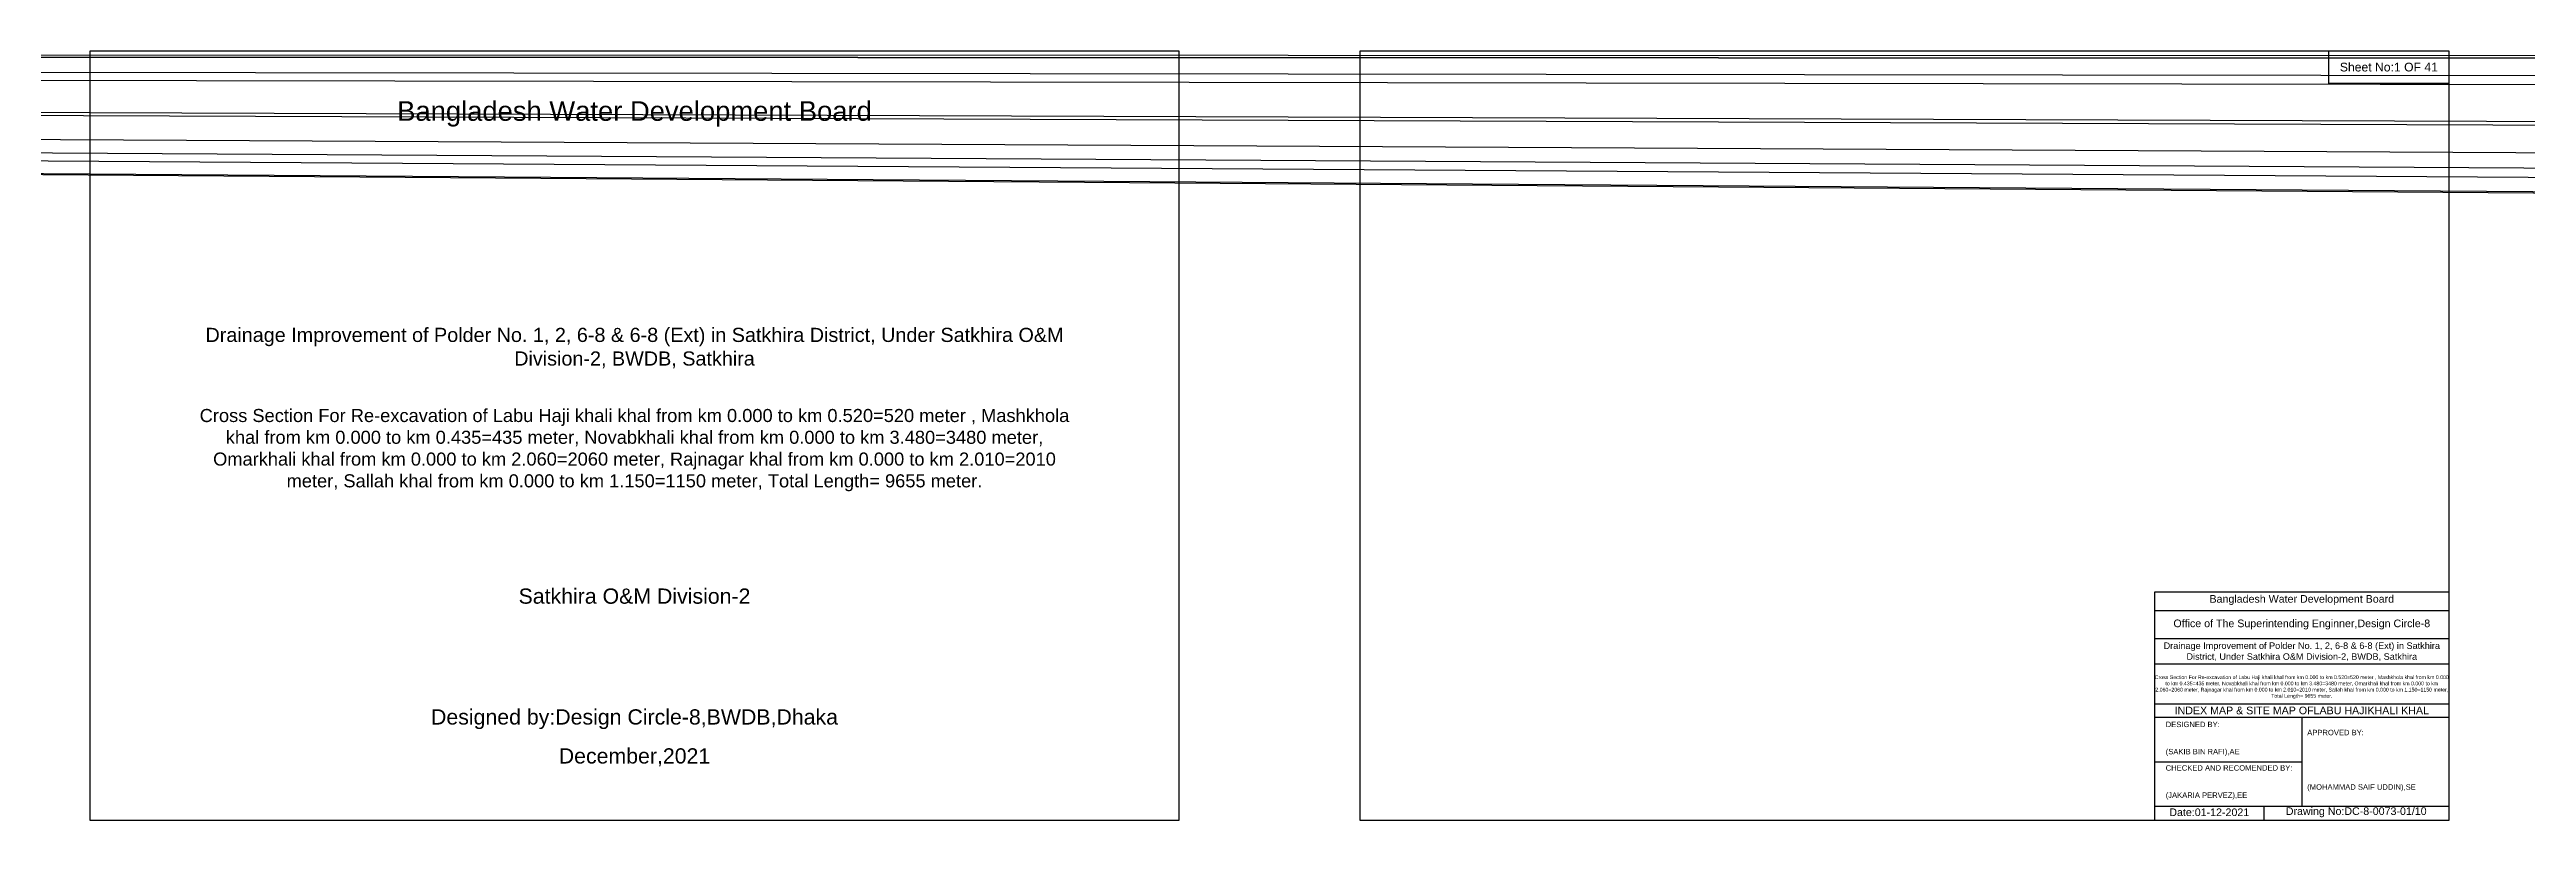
# Model space of a CAD drawing. Header units: inches. Extents: x 0 to 506000, y -4242 to 7.
# Drawn here: x 92776 to 106428, y -4242 to 7 of the extents above; entities that cross this region are included whole.
import ezdxf

# ---------------------------------------------------------------- set-up
doc = ezdxf.new("R2010")
doc.units = ezdxf.units.IN
doc.header["$LTSCALE"] = 7
doc.header["$MEASUREMENT"] = 0
doc.layers.add('Cross Section Labels', color=7, linetype='Continuous', lineweight=9)
doc.styles.get("Standard").update_dxf_attribs({"font": 'arial.ttf'})
doc.dimstyles.get("Standard").update_dxf_attribs({"dimtxt": 0.18, "dimasz": 0.18, "dimexe": 0.18, "dimexo": 0.0625, "dimgap": 0.09, "dimtad": 0, "dimtih": 1, "dimtoh": 1, "dimdec": 4, "dimzin": 0, "dimdsep": 46, "dimtxsty": 'Standard', "dimcen": 0.09, "dimadec": 0, "dimazin": 0, "dimtfac": 1, "dimtdec": 4, "dimtofl": 0, "dimtmove": 0, "dimatfit": 3, "dimfxl": 1, "dimtolj": 1, "dimtzin": 0, "dimarcsym": 0})

msp = doc.modelspace()

# ---------------------------------------------------------------- linework, layer by layer
for points in [[(93000, 0), (99000, 0), (99000, -4242), (93000, -4242)], [(100000, 0), (106000, 0), (106000, -4242), (100000, -4242)], [(105340, 0), (106000, 0), (106000, -180), (105340, -180)]]:
    msp.add_lwpolyline(points, close=True)
for points in [[(104380, -4242), (104380, -2982), (106000, -2982)], [(104380, -3084), (106000, -3084)], [(104380, -3240), (106000, -3240)], [(104380, -3378), (106000, -3378)], [(104380, -3600), (106000, -3600)], [(104380, -3672), (106000, -3672)], [(105190, -3672), (105190, -4164)], [(104380, -3918), (105190, -3918)], [(104380, -4164), (106000, -4164)], [(104980, -4164), (104980, -4242)]]:
    msp.add_lwpolyline(points)

# ---------------------------------------------------------------- texts
at = {"attachment_point": 5}
for s, insert, char_height in [('Sheet No:1 OF 41', (105670, -90), 48), ('Bangladesh Water Development Board', (96000, -348), 108), ('Bangladesh Water Development Board', (105190, -3027), 42), ('Office of The Superintending Enginner,Design Circle-8', (105190, -3162), 42), ('Designed by:Design Circle-8,BWDB,Dhaka', (96000, -3684), 84), ('December,2021', (96000, -3894), 84)]:
    msp.add_mtext(s, dxfattribs=dict(at, insert=insert, char_height=char_height))
for s, insert, char_height, width, attachment_point in [('Drainage Improvement of Polder No. 1, 2, 6-8 & 6-8 (Ext) in Satkhira District, Under Satkhira O&M Division-2, BWDB, Satkhira', (96000, -1638), 78, 4800, 5), ('Cross Section For Re-excavation of Labu Haji khali khal from km 0.000 to km 0.520=520 meter , Mashkhola khal from km 0.000 to km 0.435=435 meter, Novabkhali khal from km 0.000 to km 3.480=3480 meter, Omarkhali khal from km 0.000 to km 2.060=2060 meter, Rajnagar khal from km 0.000 to km 2.010=2010 meter, Sallah khal from km 0.000 to km 1.150=1150 meter, Total Length= 9655 meter. ', (96000, -1974), 72, 4800, 2), ('Satkhira O&M Division-2', (96000, -3006), 84, 4800, 5), ('Drainage Improvement of Polder No. 1, 2, 6-8 & 6-8 (Ext) in Satkhira District, Under Satkhira O&M Division-2, BWDB, Satkhira', (105190, -3312), 36, 1680, 5), ('Cross Section For Re-excavation of Labu Haji khali khal from km 0.000 to km 0.520=520 meter , Mashkhola khal from km 0.000 to km 0.435=435 meter, Novabkhali khal from km 0.000 to km 3.480=3480 meter, Omarkhali khal from km 0.000 to km 2.060=2060 meter, Rajnagar khal from km 0.000 to km 2.010=2010 meter, Sallah khal from km 0.000 to km 1.150=1150 meter, Total Length= 9655 meter. ', (105190, -3507), 20.561, 1620, 5), ('INDEX MAP & SITE MAP OFLABU HAJIKHALI KHAL', (105190, -3636), 42, 1680, 5), ('DESIGNED BY:^J^J^J(SAKIB BIN RAFI),AE', (104440, -3792), 30, 840, 4), ('APPROVED BY:^J^J^J^J^J^J(MOHAMMAD SAIF UDDIN),SE', (105220, -3912), 30, 840, 4), ('CHECKED AND RECOMENDED BY:^J^J^J(JAKARIA PERVEZ),EE', (104440, -4032), 30, 840, 4), ('Date:01-12-2021', (104680, -4197), 42, 840, 5), ('Drawing No:DC-8-0073-01/10', (105490, -4197), 42, 1320, 5)]:
    msp.add_mtext(s, dxfattribs=dict(insert=insert, char_height=char_height, width=width, attachment_point=attachment_point))

# ---------------------------------------------------------------- leaders
at = {"layer": 'Cross Section Labels', "annotation_type": 0, "has_hookline": 1, "hookline_direction": 0, "text_width": 497}
for points in [[(0, 0), (242808, -1783), (242988, -1783)], [(0, 0), (262714, -1592), (262894, -1592)], [(0, 0), (272532, -347), (272712, -347)], [(0, 0), (273030, -1989), (273210, -1989)], [(0, 0), (283272, -1851), (283452, -1851)], [(0, 0), (292196, -508), (292286, -114), (292330, -114)], [(0, 0), (323900, -1706), (324080, -1706)], [(0, 0), (403262, -146), (403442, -146)], [(0, 0), (413300, -154), (413480, -154)], [(0, 0), (412980, -1586), (413160, -1586)], [(0, 0), (443222, -1617), (443402, -1617)], [(0, 0), (452718, -111), (452897, -111)]]:
    msp.add_leader(points, dimstyle='Standard', override={"dimasz": 43.2}, dxfattribs=at)

doc.saveas('drawing.dxf')
